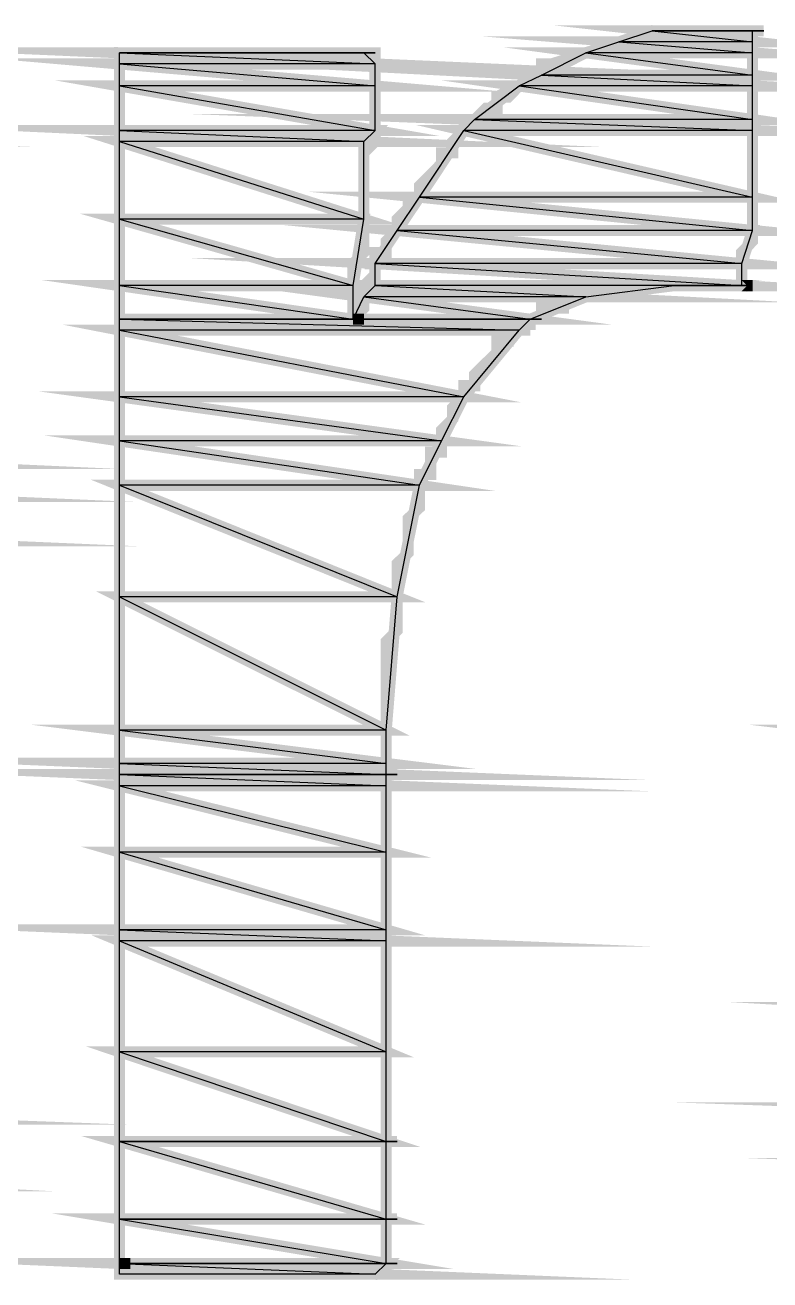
# Model space of a CAD drawing. Extents: x 0 to 210, y 0 to 297.
# Drawn here: x 29.752 to 32.596, y 17.351 to 22.14 of the extents above; entities that cross this region are included whole.
import ezdxf

# ---------------------------------------------------------------- set-up
doc = ezdxf.new("R2010")
doc.units = 0
doc.header["$MEASUREMENT"] = 0
doc.layers.add('C00-A5-DD', color=132, linetype='Continuous')

msp = doc.modelspace()

# ---------------------------------------------------------------- linework, layer by layer
at = {"layer": 'C00-A5-DD', "const_width": 0.04233}
for points in [[(31.6811, 20.9765), (31.6811, 21.0178), (31.7238, 21.0178), (31.7238, 21.0606), (31.7665, 21.0606), (31.8079, 21.0606), (31.8079, 21.1033), (31.8506, 21.1033), (31.8933, 21.1033), (31.9346, 21.146), (31.9774, 21.146), (32.0201, 21.146), (32.0628, 21.146), (32.1042, 21.146), (32.1469, 21.146), (32.1896, 21.146), (32.2309, 21.146), (32.2737, 21.146), (32.3164, 21.146), (32.3591, 21.146), (32.4032, 21.146), (32.4459, 21.146), (32.4886, 21.146), (32.4886, 21.1873), (32.4886, 21.2301), (32.4886, 21.2728), (32.53, 21.3155), (32.53, 21.3568), (32.53, 21.3996), (32.53, 21.4423), (32.53, 21.4836), (32.53, 21.5263), (32.53, 21.569), (32.53, 21.6531), (32.53, 21.6958), (32.53, 21.7386), (32.53, 21.7799), (32.53, 21.8226), (32.53, 21.8653), (32.53, 21.9081), (32.53, 21.9494), (32.53, 21.9921), (32.53, 22.0348), (32.53, 22.0762), (32.53, 22.1189), (32.4886, 22.1189), (32.4459, 22.1189), (32.4032, 22.1189), (32.3591, 22.1189), (32.3164, 22.1189), (32.2737, 22.1189), (32.2309, 22.1189), (32.1896, 22.1189), (32.1469, 22.1189), (32.1042, 22.1189), (32.0628, 22.0762), (32.0201, 22.0762), (31.9774, 22.0762), (31.9346, 22.0762), (31.9346, 22.0348), (31.8933, 22.0348), (31.8506, 22.0348), (31.8079, 21.9921), (31.7665, 21.9921), (31.7238, 21.9921), (31.7238, 21.9494), (31.6811, 21.9494), (31.6384, 21.9081), (31.597, 21.8653), (31.5543, 21.8653), (31.5543, 21.8226), (31.5116, 21.8226), (31.4689, 21.7799), (31.4275, 21.7386), (31.3848, 21.6958), (31.3848, 21.6531), (31.3421, 21.6531), (31.3421, 21.6118), (31.3008, 21.569), (31.2581, 21.5263), (31.2581, 21.4836), (31.2153, 21.4836), (31.2153, 21.4423), (31.1726, 21.3996), (31.1726, 21.3568), (31.1313, 21.3155), (31.1313, 21.2728), (31.0885, 21.2728), (31.0885, 21.2301), (31.0885, 21.1873), (31.0458, 21.146), (31.0458, 21.1033), (31.0458, 21.0606), (31.0045, 21.0178)], [(31.0045, 21.0178), (31.0045, 21.0606), (31.0045, 21.1033), (31.0045, 21.146), (31.0045, 21.1873), (31.0045, 21.2301), (31.0458, 21.2728), (31.0458, 21.3568), (31.0458, 21.3996), (31.0458, 21.4423), (31.0458, 21.4836), (31.0458, 21.5263), (31.0458, 21.569), (31.0458, 21.6118), (31.0458, 21.6531), (31.0885, 21.6958), (31.0885, 21.7386), (31.0885, 21.7799), (31.0885, 21.8226), (31.0885, 21.8653), (31.0885, 21.9081), (31.0885, 21.9494), (31.0885, 21.9921), (31.0885, 22.0348), (31.0458, 22.0348), (31.0045, 22.0348), (30.9618, 22.0348), (30.9163, 22.0348), (30.8736, 22.0348), (30.8322, 22.0348), (30.7895, 22.0348), (30.7468, 22.0348), (30.7055, 22.0348), (30.6627, 22.0348), (30.536, 22.0348), (30.4932, 22.0348), (30.4505, 22.0348), (30.4092, 22.0348), (30.3664, 22.0348), (30.3237, 22.0348), (30.281, 22.0348), (30.2397, 22.0348), (30.197, 22.0348), (30.1542, 22.0348), (30.1129, 22.0348), (30.1129, 21.9921), (30.1129, 21.9494), (30.1129, 21.9081), (30.1129, 21.8653), (30.1129, 21.8226), (30.1129, 21.7799), (30.1129, 21.7386), (30.1129, 21.6958), (30.1129, 21.6531), (30.1129, 21.6118), (30.1129, 21.569), (30.1129, 21.5263), (30.1129, 21.4836), (30.1129, 21.4423), (30.1129, 21.3996), (30.1129, 21.3568), (30.1129, 21.2728), (30.1129, 21.2301), (30.1129, 21.1873), (30.1129, 21.146), (30.1129, 21.1033), (30.1129, 21.0606), (30.1129, 20.9765), (30.1129, 20.9338), (30.1129, 20.8911), (30.1129, 20.8497), (30.1129, 20.7643), (30.1129, 20.7216), (30.1129, 20.6802), (30.1129, 20.5948), (30.1129, 20.5534), (30.1129, 20.5107), (30.1129, 20.4253), (30.1129, 20.384), (30.1129, 20.3412), (30.1129, 20.2572), (30.1129, 20.2144), (30.1129, 20.0849), (30.1129, 19.9581), (30.1129, 19.83), (30.1129, 19.5764), (30.1129, 19.4496), (30.1129, 19.3642), (30.1129, 19.2374), (30.1129, 19.1534), (30.1129, 19.1106), (30.1129, 19.0679), (30.1129, 18.9839), (30.1129, 18.9411), (30.1129, 18.8571), (30.1129, 18.8143), (30.1129, 18.7716), (30.1129, 18.6876), (30.1129, 18.6449), (30.1129, 18.6035), (30.1129, 18.5181), (30.1129, 18.4754), (30.1129, 18.434), (30.1129, 18.3913), (30.1129, 18.3486), (30.1129, 18.2645), (30.1129, 18.2218), (30.1129, 18.1791), (30.1129, 18.1378), (30.1129, 18.0923), (30.1129, 18.0496), (30.1129, 18.0082), (30.1129, 17.9655), (30.1129, 17.9228), (30.1129, 17.88), (30.1129, 17.8387), (30.1129, 17.796), (30.1129, 17.7533), (30.1129, 17.7105), (30.1129, 17.6692), (30.1129, 17.6265), (30.1129, 17.5838), (30.1129, 17.5424), (30.1129, 17.4997), (30.1129, 17.457), (30.1129, 17.4143)], [(31.0045, 21.0178), (31.0458, 21.0178)], [(30.1129, 17.4143), (30.1129, 17.3729), (30.1542, 17.3729), (30.197, 17.3729), (30.2397, 17.3729), (30.281, 17.3729), (30.3237, 17.3729), (30.3664, 17.3729), (30.4092, 17.3729), (30.4505, 17.3729), (30.4932, 17.3729), (30.536, 17.3729), (30.5773, 17.3729), (30.62, 17.3729), (30.6627, 17.3729), (30.7468, 17.3729), (30.7895, 17.3729), (30.8322, 17.3729), (30.8736, 17.3729), (30.9163, 17.3729), (30.9618, 17.3729), (31.0045, 17.3729), (31.0458, 17.3729), (31.0885, 17.3729), (31.1313, 17.3729), (31.1313, 17.4143), (31.1313, 17.457), (31.1313, 17.4997), (31.1313, 17.5424), (31.1313, 17.5838), (31.1313, 17.6265), (31.1313, 17.6692), (31.1313, 17.7105), (31.1313, 17.7533), (31.1313, 17.796), (31.1313, 17.8387), (31.1313, 17.88), (31.1313, 17.9228), (31.1313, 17.9655), (31.1313, 18.0496), (31.1313, 18.0923), (31.1313, 18.1378), (31.1313, 18.1791), (31.1313, 18.2645), (31.1313, 18.3913), (31.1313, 18.4754), (31.1313, 18.5181), (31.1313, 18.5608), (31.1313, 18.6035), (31.1313, 18.6876), (31.1313, 18.7303), (31.1313, 18.7716), (31.1313, 18.8143), (31.1313, 18.8571), (31.1313, 18.8998), (31.1313, 18.9411), (31.1313, 18.9839), (31.1313, 19.0266), (31.1313, 19.0679), (31.1313, 19.1106), (31.1313, 19.1534), (31.1313, 19.1961), (31.1313, 19.2374), (31.1313, 19.2801), (31.1313, 19.3228), (31.1313, 19.3642), (31.1313, 19.4069), (31.1313, 19.4496), (31.1313, 19.4923), (31.1313, 19.5337), (31.1313, 19.5764), (31.1313, 19.6191), (31.1313, 19.6619), (31.1313, 19.7032), (31.1313, 19.7459), (31.1313, 19.7886), (31.1726, 19.83), (31.1726, 19.8727), (31.1726, 19.9154), (31.1726, 19.9581), (31.1726, 19.9995), (31.1726, 20.0422), (31.1726, 20.0849), (31.2153, 20.1263), (31.2153, 20.1717), (31.2153, 20.2144), (31.2153, 20.2572), (31.2581, 20.2985), (31.2581, 20.3412), (31.2581, 20.384), (31.2581, 20.4253), (31.3008, 20.4253), (31.3008, 20.468), (31.3008, 20.5107), (31.3421, 20.5107), (31.3421, 20.5534), (31.3421, 20.5948), (31.3848, 20.6375), (31.3848, 20.6802), (31.4275, 20.7216), (31.4275, 20.7643), (31.4689, 20.7643), (31.4689, 20.807), (31.5116, 20.8497), (31.5543, 20.8911), (31.5543, 20.9338), (31.597, 20.9338), (31.597, 20.9765), (31.6384, 20.9765), (31.6811, 20.9765)], [(30.1129, 17.4143), (30.1542, 17.4143)]]:
    msp.add_lwpolyline(points, dxfattribs=at)
for points in [[(32.53, 22.1189), (32.1469, 22.1189), (32.53, 22.0762), (32.53, 22.1189)], [(32.1469, 22.1189), (32.53, 22.0762), (32.0201, 22.0762), (32.1469, 22.1189)], [(32.53, 22.1189), (32.3591, 22.1189), (32.1469, 22.1189), (32.53, 22.1189)], [(32.53, 22.1189), (32.5727, 22.1189), (32.1469, 22.1189), (32.53, 22.1189)], [(32.53, 22.1189), (32.1469, 22.1189), (32.53, 22.1189)], [(32.4886, 22.1189), (32.53, 22.1189), (32.3591, 22.1189), (32.4886, 22.1189)], [(32.3591, 22.1189), (32.53, 22.1189), (32.5727, 22.1189), (32.3591, 22.1189)], [(32.53, 22.0762), (32.0201, 22.0762), (32.53, 22.0348), (32.53, 22.0762)], [(32.0201, 22.0762), (32.53, 22.0348), (31.8933, 22.0348), (32.0201, 22.0762)], [(31.0458, 22.0348), (30.1129, 22.0348), (31.0885, 21.9921), (31.0458, 22.0348)], [(30.1129, 22.0348), (31.0885, 21.9921), (30.1129, 21.9921), (30.1129, 22.0348)], [(30.1129, 22.0348), (31.0458, 22.0348), (31.0885, 22.0348), (30.1129, 22.0348)], [(31.0458, 22.0348), (31.0885, 22.0348), (30.1129, 22.0348), (31.0458, 22.0348)], [(32.53, 22.0348), (31.8933, 22.0348), (32.53, 21.9494), (32.53, 22.0348)], [(31.8933, 22.0348), (32.53, 21.9494), (31.7238, 21.9494), (31.8933, 22.0348)], [(31.0885, 21.9921), (30.1129, 21.9921), (31.0885, 21.9081), (31.0885, 21.9921)], [(30.1129, 21.9921), (31.0885, 21.9081), (30.1129, 21.9081), (30.1129, 21.9921)], [(32.53, 21.9494), (31.7238, 21.9494), (32.53, 21.9081), (32.53, 21.9494)], [(31.7238, 21.9494), (32.53, 21.9081), (31.6384, 21.9081), (31.7238, 21.9494)], [(31.0885, 21.9081), (30.1129, 21.9081), (31.0885, 21.7386), (31.0885, 21.9081)], [(30.1129, 21.9081), (31.0885, 21.7386), (30.1129, 21.7386), (30.1129, 21.9081)], [(32.53, 21.9081), (31.6384, 21.9081), (32.53, 21.7799), (32.53, 21.9081)], [(31.6384, 21.9081), (32.53, 21.7799), (31.4689, 21.7799), (31.6384, 21.9081)], [(26.1676, 21.7799), (28.586, 21.6958), (26.0408, 21.6958), (26.1676, 21.7799)], [(32.53, 21.7799), (31.4689, 21.7799), (32.53, 21.7386), (32.53, 21.7799)], [(31.4689, 21.7799), (32.53, 21.7386), (31.4275, 21.7386), (31.4689, 21.7799)], [(31.0885, 21.7386), (30.1129, 21.7386), (31.0458, 21.6958), (31.0885, 21.7386)], [(30.1129, 21.7386), (31.0458, 21.6958), (30.1129, 21.6958), (30.1129, 21.7386)], [(31.4275, 21.7386), (32.53, 21.4836), (31.2581, 21.4836), (31.4275, 21.7386)], [(32.53, 21.7386), (31.4275, 21.7386), (32.53, 21.4836), (32.53, 21.7386)], [(31.0458, 21.6958), (30.1129, 21.6958), (31.0458, 21.3996), (31.0458, 21.6958)], [(30.1129, 21.6958), (31.0458, 21.3996), (30.1129, 21.3996), (30.1129, 21.6958)], [(25.8713, 21.5263), (28.8396, 21.4423), (25.7445, 21.4423), (25.8713, 21.5263)], [(32.53, 21.4836), (31.2581, 21.4836), (32.53, 21.3568), (32.53, 21.4836)], [(31.2581, 21.4836), (32.53, 21.3568), (31.1726, 21.3568), (31.2581, 21.4836)], [(31.0458, 21.3996), (30.1129, 21.3996), (31.0045, 21.146), (31.0458, 21.3996)], [(30.1129, 21.3996), (31.0045, 21.146), (30.1129, 21.146), (30.1129, 21.3996)], [(32.53, 21.3568), (31.1726, 21.3568), (32.4886, 21.2301), (32.53, 21.3568)], [(31.1726, 21.3568), (32.4886, 21.2301), (31.0885, 21.2301), (31.1726, 21.3568)], [(32.4886, 21.2301), (31.0885, 21.2301), (32.4886, 21.146), (32.4886, 21.2301)], [(31.0885, 21.2301), (32.4886, 21.146), (31.0885, 21.146), (31.0885, 21.2301)], [(35.0311, 21.2301), (33.4202, 21.2301), (34.9457, 21.1873), (35.0311, 21.2301)], [(30.1129, 21.146), (31.0045, 21.0178), (30.1129, 21.0178), (30.1129, 21.146)], [(31.0045, 21.146), (30.1129, 21.146), (31.0045, 21.0178), (31.0045, 21.146)], [(32.2309, 21.146), (31.0885, 21.146), (31.8933, 21.1033), (32.2309, 21.146)], [(31.8933, 21.1033), (31.0458, 21.1033), (31.6811, 21.0178), (31.8933, 21.1033)], [(31.0458, 21.1033), (31.6811, 21.0178), (31.0045, 21.0178), (31.0458, 21.1033)], [(31.0885, 21.146), (31.8933, 21.1033), (31.0458, 21.1033), (31.0885, 21.146)], [(32.4886, 21.146), (32.2309, 21.146), (32.4886, 21.146)], [(32.2309, 21.146), (32.4886, 21.146), (32.4032, 21.146), (32.2309, 21.146)], [(32.4032, 21.146), (32.4886, 21.146), (32.53, 21.146), (32.4032, 21.146)], [(32.4886, 21.146), (32.53, 21.146), (32.4032, 21.146), (32.4886, 21.146)], [(32.4886, 21.146), (32.53, 21.146), (32.53, 21.146), (32.4886, 21.146)], [(30.1129, 21.0178), (31.6384, 20.9765), (30.1129, 20.9765), (30.1129, 21.0178)], [(30.1129, 21.0178), (31.6811, 21.0178), (31.7238, 21.0178), (30.1129, 21.0178)], [(31.6811, 21.0178), (31.7238, 21.0178), (30.1129, 21.0178), (31.6811, 21.0178)], [(31.6811, 21.0178), (30.1129, 21.0178), (31.6384, 20.9765), (31.6811, 21.0178)], [(31.6384, 20.9765), (30.1129, 20.9765), (31.4275, 20.7216), (31.6384, 20.9765)], [(30.1129, 20.9765), (31.4275, 20.7216), (30.1129, 20.7216), (30.1129, 20.9765)], [(31.4275, 20.7216), (30.1129, 20.7216), (31.3421, 20.5534), (31.4275, 20.7216)], [(30.1129, 20.7216), (31.3421, 20.5534), (30.1129, 20.5534), (30.1129, 20.7216)], [(31.3421, 20.5534), (30.1129, 20.5534), (31.2581, 20.384), (31.3421, 20.5534)], [(30.1129, 20.5534), (31.2581, 20.384), (30.1129, 20.384), (30.1129, 20.5534)], [(28.2443, 20.5107), (29.1786, 20.468), (28.2015, 20.468), (28.2443, 20.5107)], [(28.2443, 20.384), (29.2199, 20.3412), (28.2443, 20.3412), (28.2443, 20.384)], [(31.2581, 20.384), (30.1129, 20.384), (31.1726, 19.9581), (31.2581, 20.384)], [(30.1129, 20.384), (31.1726, 19.9581), (30.1129, 19.9581), (30.1129, 20.384)], [(25.2788, 20.3412), (29.2199, 20.1717), (25.236, 20.1717), (25.2788, 20.3412)], [(31.1726, 19.9581), (30.1129, 19.9581), (31.1313, 19.4496), (31.1726, 19.9581)], [(30.1129, 19.9581), (31.1313, 19.4496), (30.1129, 19.4496), (30.1129, 19.9581)], [(31.1313, 19.4496), (30.1129, 19.4496), (31.1313, 19.3228), (31.1313, 19.4496)], [(30.1129, 19.4496), (31.1313, 19.3228), (30.1129, 19.3228), (30.1129, 19.4496)], [(33.9301, 19.4496), (32.869, 19.4496), (33.9301, 19.3228), (33.9301, 19.4496)], [(31.1313, 19.3228), (30.1129, 19.3228), (31.1313, 19.2801), (31.1313, 19.3228)], [(31.1313, 19.2801), (30.1129, 19.2801), (31.1313, 19.2374), (31.1313, 19.2801)], [(30.1129, 19.3228), (31.1313, 19.2801), (30.1129, 19.2801), (30.1129, 19.3228)], [(30.1129, 19.2801), (31.1313, 19.2374), (30.1129, 19.2374), (30.1129, 19.2801)], [(31.1313, 19.2801), (30.1129, 19.2801), (31.1313, 19.2801)], [(30.1129, 19.2801), (31.1313, 19.2801), (31.1726, 19.2801), (30.1129, 19.2801)], [(31.1313, 19.2374), (30.1129, 19.2374), (31.1313, 18.9839), (31.1313, 19.2374)], [(30.1129, 19.2374), (31.1313, 18.9839), (30.1129, 18.9839), (30.1129, 19.2374)], [(31.1313, 18.9839), (30.1129, 18.9839), (31.1313, 18.6876), (31.1313, 18.9839)], [(30.1129, 18.9839), (31.1313, 18.6876), (30.1129, 18.6876), (30.1129, 18.9839)], [(31.1313, 18.6876), (30.1129, 18.6876), (31.1313, 18.6449), (31.1313, 18.6876)], [(30.1129, 18.6876), (31.1313, 18.6449), (30.1129, 18.6449), (30.1129, 18.6876)], [(31.1313, 18.6449), (30.1129, 18.6449), (31.1313, 18.2218), (31.1313, 18.6449)], [(30.1129, 18.6449), (31.1313, 18.2218), (30.1129, 18.2218), (30.1129, 18.6449)], [(34.5226, 18.3913), (33.1652, 18.3913), (34.6494, 18.3059), (34.5226, 18.3913)], [(30.1129, 18.2218), (31.1313, 17.88), (30.1129, 17.88), (30.1129, 18.2218)], [(31.1313, 18.2218), (30.1129, 18.2218), (31.1313, 17.88), (31.1313, 18.2218)], [(25.6164, 18.0923), (29.0091, 17.9655), (25.7018, 17.9655), (25.6164, 18.0923)], [(37.0678, 18.0082), (33.4202, 18.0082), (37.0678, 17.88), (37.0678, 18.0082)], [(25.7859, 17.88), (29.0518, 17.7105), (25.9553, 17.7105), (25.7859, 17.88)], [(31.1313, 17.88), (30.1129, 17.88), (31.1313, 17.5838), (31.1313, 17.88)], [(30.1129, 17.88), (31.1313, 17.5838), (30.1129, 17.5838), (30.1129, 17.88)], [(31.1313, 17.88), (30.1129, 17.88), (31.1313, 17.88)], [(30.1129, 17.88), (31.1313, 17.88), (31.1726, 17.88), (30.1129, 17.88)], [(37.0678, 17.796), (33.631, 17.796), (37.0678, 17.6692), (37.0678, 17.796)], [(31.1313, 17.5838), (30.1129, 17.5838), (31.1313, 17.4143), (31.1313, 17.5838)], [(30.1129, 17.5838), (31.1313, 17.4143), (30.1129, 17.4143), (30.1129, 17.5838)], [(31.1313, 17.5838), (30.1129, 17.5838), (31.1313, 17.5838)], [(30.1129, 17.5838), (31.1313, 17.5838), (31.1726, 17.5838), (30.1129, 17.5838)], [(37.0678, 17.5838), (33.9728, 17.5838), (36.7714, 17.4997), (37.0678, 17.5838)], [(31.1313, 17.4143), (30.1129, 17.4143), (31.0885, 17.3729), (31.1313, 17.4143)], [(30.1129, 17.4143), (31.0885, 17.3729), (30.1129, 17.3729), (30.1129, 17.4143)], [(31.1313, 17.4143), (30.1129, 17.4143), (31.1313, 17.4143)], [(30.1129, 17.4143), (31.1313, 17.4143), (31.1726, 17.4143), (30.1129, 17.4143)]]:
    msp.add_lwpolyline(points, close=True, dxfattribs=at)
at = {"layer": 'C00-A5-DD'}
for points in [[(32.1469, 22.1189), (32.53, 22.0762), (32.0201, 22.0762), (32.1469, 22.1189)], [(32.53, 22.1189), (32.3591, 22.1189), (32.1469, 22.1189), (32.53, 22.1189)], [(32.53, 22.1189), (32.5727, 22.1189), (32.1469, 22.1189), (32.53, 22.1189)], [(32.53, 22.1189), (32.1469, 22.1189), (32.53, 22.1189)], [(32.53, 22.1189), (32.1469, 22.1189), (32.53, 22.0762), (32.53, 22.1189)], [(32.4886, 22.1189), (32.53, 22.1189), (32.3591, 22.1189), (32.4886, 22.1189)], [(32.3591, 22.1189), (32.53, 22.1189), (32.5727, 22.1189), (32.3591, 22.1189)], [(30.1129, 22.0348), (31.0458, 22.0348), (31.0885, 22.0348), (30.1129, 22.0348)], [(31.0458, 22.0348), (31.0885, 22.0348), (30.1129, 22.0348), (31.0458, 22.0348)], [(31.0458, 22.0348), (30.1129, 22.0348), (31.0885, 21.9921), (31.0458, 22.0348)], [(30.1129, 22.0348), (31.0885, 21.9921), (30.1129, 21.9921), (30.1129, 22.0348)], [(31.8933, 22.0348), (32.53, 21.9494), (31.7238, 21.9494), (31.8933, 22.0348)], [(32.0201, 22.0762), (32.53, 22.0348), (31.8933, 22.0348), (32.0201, 22.0762)], [(32.53, 22.0348), (31.8933, 22.0348), (32.53, 21.9494), (32.53, 22.0348)], [(32.53, 22.0762), (32.0201, 22.0762), (32.53, 22.0348), (32.53, 22.0762)], [(31.0885, 21.9921), (30.1129, 21.9921), (31.0885, 21.9081), (31.0885, 21.9921)], [(30.1129, 21.9921), (31.0885, 21.9081), (30.1129, 21.9081), (30.1129, 21.9921)], [(31.7238, 21.9494), (32.53, 21.9081), (31.6384, 21.9081), (31.7238, 21.9494)], [(32.53, 21.9494), (31.7238, 21.9494), (32.53, 21.9081), (32.53, 21.9494)], [(31.0885, 21.9081), (30.1129, 21.9081), (31.0885, 21.7386), (31.0885, 21.9081)], [(30.1129, 21.9081), (31.0885, 21.7386), (30.1129, 21.7386), (30.1129, 21.9081)], [(31.6384, 21.9081), (32.53, 21.7799), (31.4689, 21.7799), (31.6384, 21.9081)], [(32.53, 21.9081), (31.6384, 21.9081), (32.53, 21.7799), (32.53, 21.9081)], [(31.4689, 21.7799), (32.53, 21.7386), (31.4275, 21.7386), (31.4689, 21.7799)], [(32.53, 21.7799), (31.4689, 21.7799), (32.53, 21.7386), (32.53, 21.7799)], [(31.0885, 21.7386), (30.1129, 21.7386), (31.0458, 21.6958), (31.0885, 21.7386)], [(30.1129, 21.7386), (31.0458, 21.6958), (30.1129, 21.6958), (30.1129, 21.7386)], [(31.0458, 21.6958), (30.1129, 21.6958), (31.0458, 21.3996), (31.0458, 21.6958)], [(30.1129, 21.6958), (31.0458, 21.3996), (30.1129, 21.3996), (30.1129, 21.6958)], [(31.4275, 21.7386), (32.53, 21.4836), (31.2581, 21.4836), (31.4275, 21.7386)], [(32.53, 21.7386), (31.4275, 21.7386), (32.53, 21.4836), (32.53, 21.7386)], [(31.2581, 21.4836), (32.53, 21.3568), (31.1726, 21.3568), (31.2581, 21.4836)], [(32.53, 21.4836), (31.2581, 21.4836), (32.53, 21.3568), (32.53, 21.4836)], [(31.0458, 21.3996), (30.1129, 21.3996), (31.0045, 21.146), (31.0458, 21.3996)], [(30.1129, 21.3996), (31.0045, 21.146), (30.1129, 21.146), (30.1129, 21.3996)], [(31.1726, 21.3568), (32.4886, 21.2301), (31.0885, 21.2301), (31.1726, 21.3568)], [(32.53, 21.3568), (31.1726, 21.3568), (32.4886, 21.2301), (32.53, 21.3568)], [(32.4886, 21.2301), (31.0885, 21.2301), (32.4886, 21.146), (32.4886, 21.2301)], [(31.0885, 21.2301), (32.4886, 21.146), (31.0885, 21.146), (31.0885, 21.2301)], [(31.0045, 21.146), (30.1129, 21.146), (31.0045, 21.0178), (31.0045, 21.146)], [(30.1129, 21.146), (31.0045, 21.0178), (30.1129, 21.0178), (30.1129, 21.146)], [(31.0885, 21.146), (31.8933, 21.1033), (31.0458, 21.1033), (31.0885, 21.146)], [(32.2309, 21.146), (31.0885, 21.146), (31.8933, 21.1033), (32.2309, 21.146)], [(32.4886, 21.146), (32.2309, 21.146), (32.4886, 21.146)], [(32.2309, 21.146), (32.4886, 21.146), (32.4032, 21.146), (32.2309, 21.146)], [(32.4032, 21.146), (32.4886, 21.146), (32.53, 21.146), (32.4032, 21.146)], [(32.4886, 21.146), (32.53, 21.146), (32.4032, 21.146), (32.4886, 21.146)], [(32.4886, 21.146), (32.53, 21.146), (32.53, 21.146), (32.4886, 21.146)], [(31.0458, 21.1033), (31.6811, 21.0178), (31.0045, 21.0178), (31.0458, 21.1033)], [(31.8933, 21.1033), (31.0458, 21.1033), (31.6811, 21.0178), (31.8933, 21.1033)], [(30.1129, 21.0178), (31.6811, 21.0178), (31.7238, 21.0178), (30.1129, 21.0178)], [(31.6811, 21.0178), (31.7238, 21.0178), (30.1129, 21.0178), (31.6811, 21.0178)], [(31.6811, 21.0178), (30.1129, 21.0178), (31.6384, 20.9765), (31.6811, 21.0178)], [(30.1129, 21.0178), (31.6384, 20.9765), (30.1129, 20.9765), (30.1129, 21.0178)], [(31.6384, 20.9765), (30.1129, 20.9765), (31.4275, 20.7216), (31.6384, 20.9765)], [(30.1129, 20.9765), (31.4275, 20.7216), (30.1129, 20.7216), (30.1129, 20.9765)], [(31.4275, 20.7216), (30.1129, 20.7216), (31.3421, 20.5534), (31.4275, 20.7216)], [(30.1129, 20.7216), (31.3421, 20.5534), (30.1129, 20.5534), (30.1129, 20.7216)], [(31.3421, 20.5534), (30.1129, 20.5534), (31.2581, 20.384), (31.3421, 20.5534)], [(30.1129, 20.5534), (31.2581, 20.384), (30.1129, 20.384), (30.1129, 20.5534)], [(31.2581, 20.384), (30.1129, 20.384), (31.1726, 19.9581), (31.2581, 20.384)], [(30.1129, 20.384), (31.1726, 19.9581), (30.1129, 19.9581), (30.1129, 20.384)], [(31.1726, 19.9581), (30.1129, 19.9581), (31.1313, 19.4496), (31.1726, 19.9581)], [(30.1129, 19.9581), (31.1313, 19.4496), (30.1129, 19.4496), (30.1129, 19.9581)], [(31.1313, 19.4496), (30.1129, 19.4496), (31.1313, 19.3228), (31.1313, 19.4496)], [(30.1129, 19.4496), (31.1313, 19.3228), (30.1129, 19.3228), (30.1129, 19.4496)], [(31.1313, 19.3228), (30.1129, 19.3228), (31.1313, 19.2801), (31.1313, 19.3228)], [(30.1129, 19.3228), (31.1313, 19.2801), (30.1129, 19.2801), (30.1129, 19.3228)], [(31.1313, 19.2801), (30.1129, 19.2801), (31.1313, 19.2801)], [(30.1129, 19.2801), (31.1313, 19.2801), (31.1726, 19.2801), (30.1129, 19.2801)], [(31.1313, 19.2801), (30.1129, 19.2801), (31.1313, 19.2374), (31.1313, 19.2801)], [(30.1129, 19.2801), (31.1313, 19.2374), (30.1129, 19.2374), (30.1129, 19.2801)], [(31.1313, 19.2374), (30.1129, 19.2374), (31.1313, 18.9839), (31.1313, 19.2374)], [(30.1129, 19.2374), (31.1313, 18.9839), (30.1129, 18.9839), (30.1129, 19.2374)], [(31.1313, 18.9839), (30.1129, 18.9839), (31.1313, 18.6876), (31.1313, 18.9839)], [(30.1129, 18.9839), (31.1313, 18.6876), (30.1129, 18.6876), (30.1129, 18.9839)], [(31.1313, 18.6876), (30.1129, 18.6876), (31.1313, 18.6449), (31.1313, 18.6876)], [(30.1129, 18.6876), (31.1313, 18.6449), (30.1129, 18.6449), (30.1129, 18.6876)], [(31.1313, 18.6449), (30.1129, 18.6449), (31.1313, 18.2218), (31.1313, 18.6449)], [(30.1129, 18.6449), (31.1313, 18.2218), (30.1129, 18.2218), (30.1129, 18.6449)], [(31.1313, 18.2218), (30.1129, 18.2218), (31.1313, 17.88), (31.1313, 18.2218)], [(30.1129, 18.2218), (31.1313, 17.88), (30.1129, 17.88), (30.1129, 18.2218)], [(31.1313, 17.88), (30.1129, 17.88), (31.1313, 17.88)], [(30.1129, 17.88), (31.1313, 17.88), (31.1726, 17.88), (30.1129, 17.88)], [(31.1313, 17.88), (30.1129, 17.88), (31.1313, 17.5838), (31.1313, 17.88)], [(30.1129, 17.88), (31.1313, 17.5838), (30.1129, 17.5838), (30.1129, 17.88)], [(31.1313, 17.5838), (30.1129, 17.5838), (31.1313, 17.5838)], [(30.1129, 17.5838), (31.1313, 17.5838), (31.1726, 17.5838), (30.1129, 17.5838)], [(31.1313, 17.5838), (30.1129, 17.5838), (31.1313, 17.4143), (31.1313, 17.5838)], [(30.1129, 17.5838), (31.1313, 17.4143), (30.1129, 17.4143), (30.1129, 17.5838)], [(31.1313, 17.4143), (30.1129, 17.4143), (31.1313, 17.4143)], [(30.1129, 17.4143), (31.1313, 17.4143), (31.1726, 17.4143), (30.1129, 17.4143)], [(31.1313, 17.4143), (30.1129, 17.4143), (31.0885, 17.3729), (31.1313, 17.4143)], [(30.1129, 17.4143), (31.0885, 17.3729), (30.1129, 17.3729), (30.1129, 17.4143)]]:
    msp.add_lwpolyline(points, close=True, dxfattribs=at)

doc.saveas('drawing.dxf')
